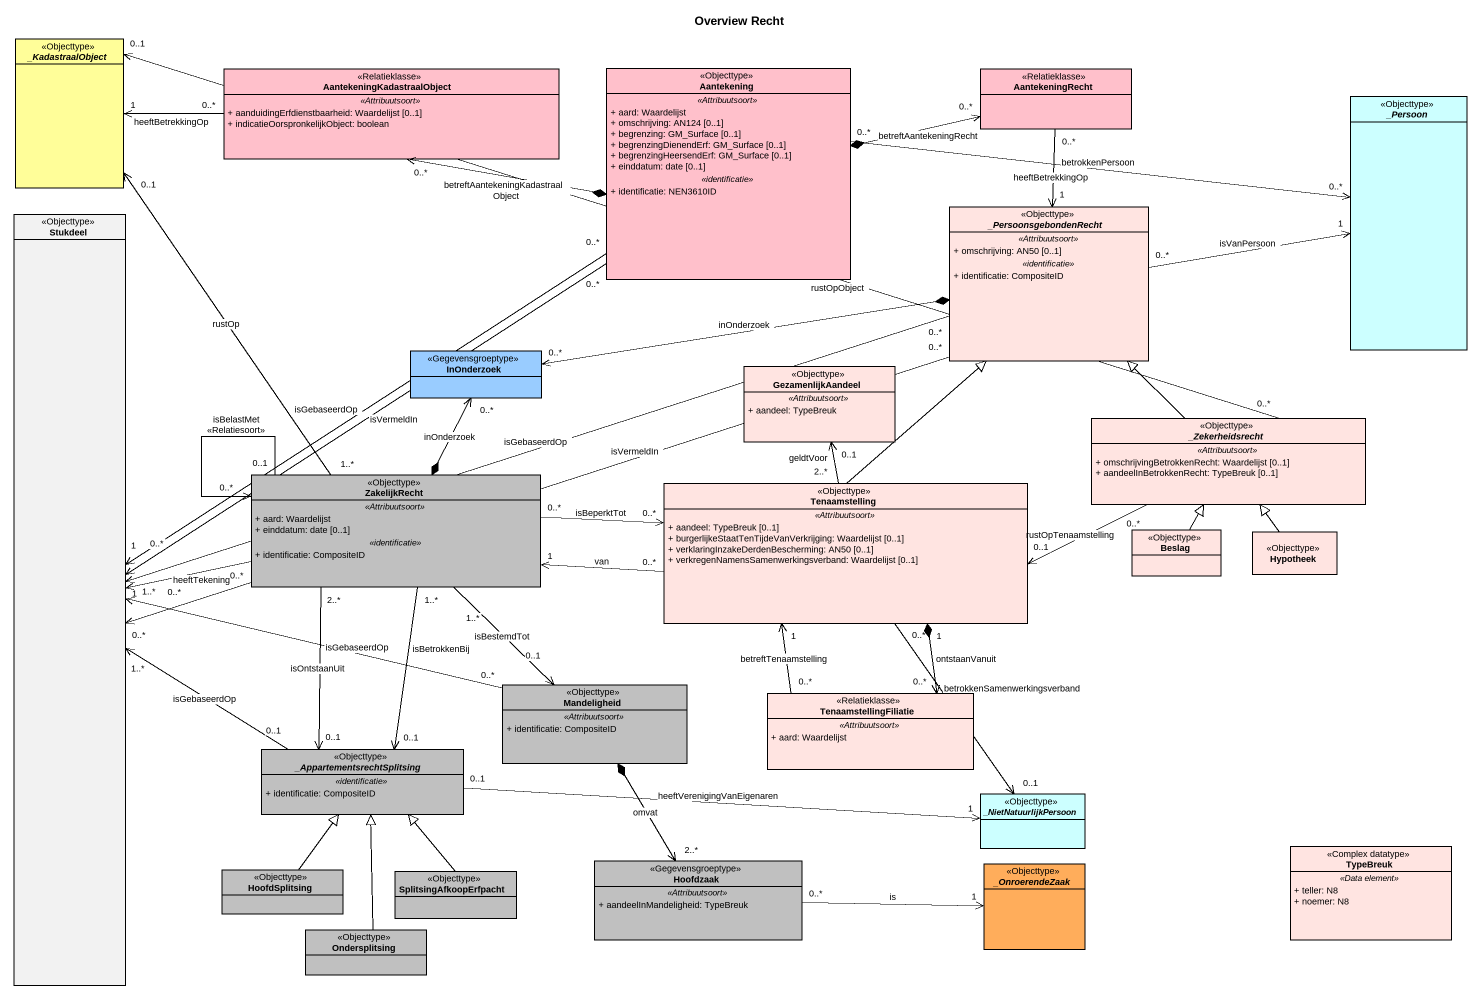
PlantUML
@startuml
title Overview Recht
hide circle
hide empty members
skinparam classAttributeIconSize 0
abstract class "_KadastraalObject" as KadastraalObject <<Objecttype>> #FFFE99
class AantekeningKadastraalObject <<Relatieklasse>> #FFC0CB {
  .. <<Attribuutsoort>> ..
  + aanduidingErfdienstbaarheid: Waardelijst [0..1]
  + indicatieOorspronkelijkObject: boolean
}
class Aantekening <<Objecttype>> #FFC0CB {
  .. <<Attribuutsoort>> ..
  + aard: Waardelijst
  + omschrijving: AN124 [0..1]
  + begrenzing: GM_Surface [0..1]
  + begrenzingDienendErf: GM_Surface [0..1]
  + begrenzingHeersendErf: GM_Surface [0..1]
  + einddatum: date [0..1]
  .. <<identificatie>> ..
  + identificatie: NEN3610ID
}
class AantekeningRecht <<Relatieklasse>> #FFC0CB
abstract class "_Persoon" as Persoon <<Objecttype>> #CCFFFF
class Stukdeel <<Objecttype>>
abstract class "_PersoonsgebondenRecht" as PersoonsgebondenRecht <<Objecttype>> #FFE4E1 {
  .. <<Attribuutsoort>> ..
  + omschrijving: AN50 [0..1]
  .. <<identificatie>> ..
  + identificatie: CompositeID
}
class InOnderzoek <<Gegevensgroeptype>> #99CCFF
class GezamenlijkAandeel <<Objecttype>> #FFE4E1 {
  .. <<Attribuutsoort>> ..
  + aandeel: TypeBreuk
}
abstract class "_Zekerheidsrecht" as Zekerheidsrecht <<Objecttype>> #FFE4E1 {
  .. <<Attribuutsoort>> ..
  + omschrijvingBetrokkenRecht: Waardelijst [0..1]
  + aandeelInBetrokkenRecht: TypeBreuk [0..1]
}
class ZakelijkRecht <<Objecttype>> #C0C0C0 {
  .. <<Attribuutsoort>> ..
  + aard: Waardelijst
  + einddatum: date [0..1]
  .. <<identificatie>> ..
  + identificatie: CompositeID
}
class Tenaamstelling <<Objecttype>> #FFE4E1 {
  .. <<Attribuutsoort>> ..
  + aandeel: TypeBreuk [0..1]
  + burgerlijkeStaatTenTijdeVanVerkrijging: Waardelijst [0..1]
  + verklaringInzakeDerdenBescherming: AN50 [0..1]
  + verkregenNamensSamenwerkingsverband: Waardelijst [0..1]
}
class Beslag <<Objecttype>> #FFE4E1
class Hypotheek <<Objecttype>> #FFE4E1
class Mandeligheid <<Objecttype>> #C0C0C0 {
  .. <<Attribuutsoort>> ..
  + identificatie: CompositeID
}
class TenaamstellingFiliatie <<Relatieklasse>> #FFE4E1 {
  .. <<Attribuutsoort>> ..
  + aard: Waardelijst
}
abstract class "_AppartementsrechtSplitsing" as AppartementsrechtSplitsing <<Objecttype>> #C0C0C0 {
  .. <<identificatie>> ..
  + identificatie: CompositeID
}
abstract class "_NietNatuurlijkPersoon" as NietNatuurlijkPersoon <<Objecttype>> #CCFFFF
class TypeBreuk <<Complex datatype>> #FFE4E1 {
  .. <<Data element>> ..
  + teller: N8
  + noemer: N8
}
class HoofdSplitsing <<Objecttype>> #C0C0C0
class SplitsingAfkoopErfpacht <<Objecttype>> #C0C0C0
class Hoofdzaak <<Gegevensgroeptype>> #C0C0C0 {
  .. <<Attribuutsoort>> ..
  + aandeelInMandeligheid: TypeBreuk
}
abstract class "_OnroerendeZaak" as OnroerendeZaak <<Objecttype>> #FFAD5B
class Ondersplitsing <<Objecttype>> #C0C0C0
AantekeningKadastraalObject "0..*" -left-> "1" KadastraalObject : heeftBetrekkingOp
Aantekening *-left-> "0..*" AantekeningKadastraalObject : betreftAantekeningKadastraalObject
Aantekening *-right-> "0..*" AantekeningRecht : betreftAantekeningRecht
Aantekening "0..*" -right-> "0..*" Persoon : betrokkenPersoon
Aantekening "0..*" --> "1" Stukdeel : isGebaseerdOp
Aantekening "0..*" --> "0..*" Stukdeel : isVermeldIn
AantekeningRecht "0..*" --> "1" PersoonsgebondenRecht : heeftBetrekkingOp
PersoonsgebondenRecht "0..*" -right-> "1" Persoon : isVanPersoon
PersoonsgebondenRecht "0..*" -left-> "1" Stukdeel : isGebaseerdOp
PersoonsgebondenRecht "0..*" -left-> "0..*" Stukdeel : isVermeldIn
PersoonsgebondenRecht *-left-> "0..*" InOnderzoek : inOnderzoek
Zekerheidsrecht "0..*" -left-> "0..1" KadastraalObject : rustOpObject
Zekerheidsrecht -up-|> PersoonsgebondenRecht
Zekerheidsrecht "0..*" -left-> "0..1" Tenaamstelling : rustOpTenaamstelling
ZakelijkRecht "1..*" -up-> "0..1" KadastraalObject : rustOp
ZakelijkRecht "0..*" -left-> "0..*" Stukdeel : heeftTekening
ZakelijkRecht *-up-> "0..*" InOnderzoek : inOnderzoek
ZakelijkRecht "0..1" --> "0..*" ZakelijkRecht : isBelastMet\n<<Relatiesoort>>
ZakelijkRecht "0..*" -right-> "0..*" Tenaamstelling : isBeperktTot
ZakelijkRecht "1..*" --> "0..1" Mandeligheid : isBestemdTot
ZakelijkRecht "1..*" --> "0..1" AppartementsrechtSplitsing : isBetrokkenBij
ZakelijkRecht "2..*" --> "0..1" AppartementsrechtSplitsing : isOntstaanUit
Tenaamstelling -up-|> PersoonsgebondenRecht
Tenaamstelling "2..*" -up-> "0..1" GezamenlijkAandeel : geldtVoor
Tenaamstelling "0..*" -left-> "1" ZakelijkRecht : van
Tenaamstelling "1" *--> "0..*" TenaamstellingFiliatie : ontstaanVanuit
Tenaamstelling "0..*" --> "0..1" NietNatuurlijkPersoon : betrokkenSamenwerkingsverband
Beslag -up-|> Zekerheidsrecht
Hypotheek -up-|> Zekerheidsrecht
Mandeligheid "0..*" -left-> "1..*" Stukdeel : isGebaseerdOp
Mandeligheid *--> "2..*" Hoofdzaak : omvat
TenaamstellingFiliatie "0..*" -up-> "1" Tenaamstelling : betreftTenaamstelling
AppartementsrechtSplitsing "0..1" -up-> "1..*" Stukdeel : isGebaseerdOp
AppartementsrechtSplitsing "0..1" -right-> "1" NietNatuurlijkPersoon : heeftVerenigingVanEigenaren
HoofdSplitsing -up-|> AppartementsrechtSplitsing
SplitsingAfkoopErfpacht -up-|> AppartementsrechtSplitsing
Hoofdzaak "0..*" -right-> "1" OnroerendeZaak : is
Ondersplitsing -up-|> AppartementsrechtSplitsing
@enduml
